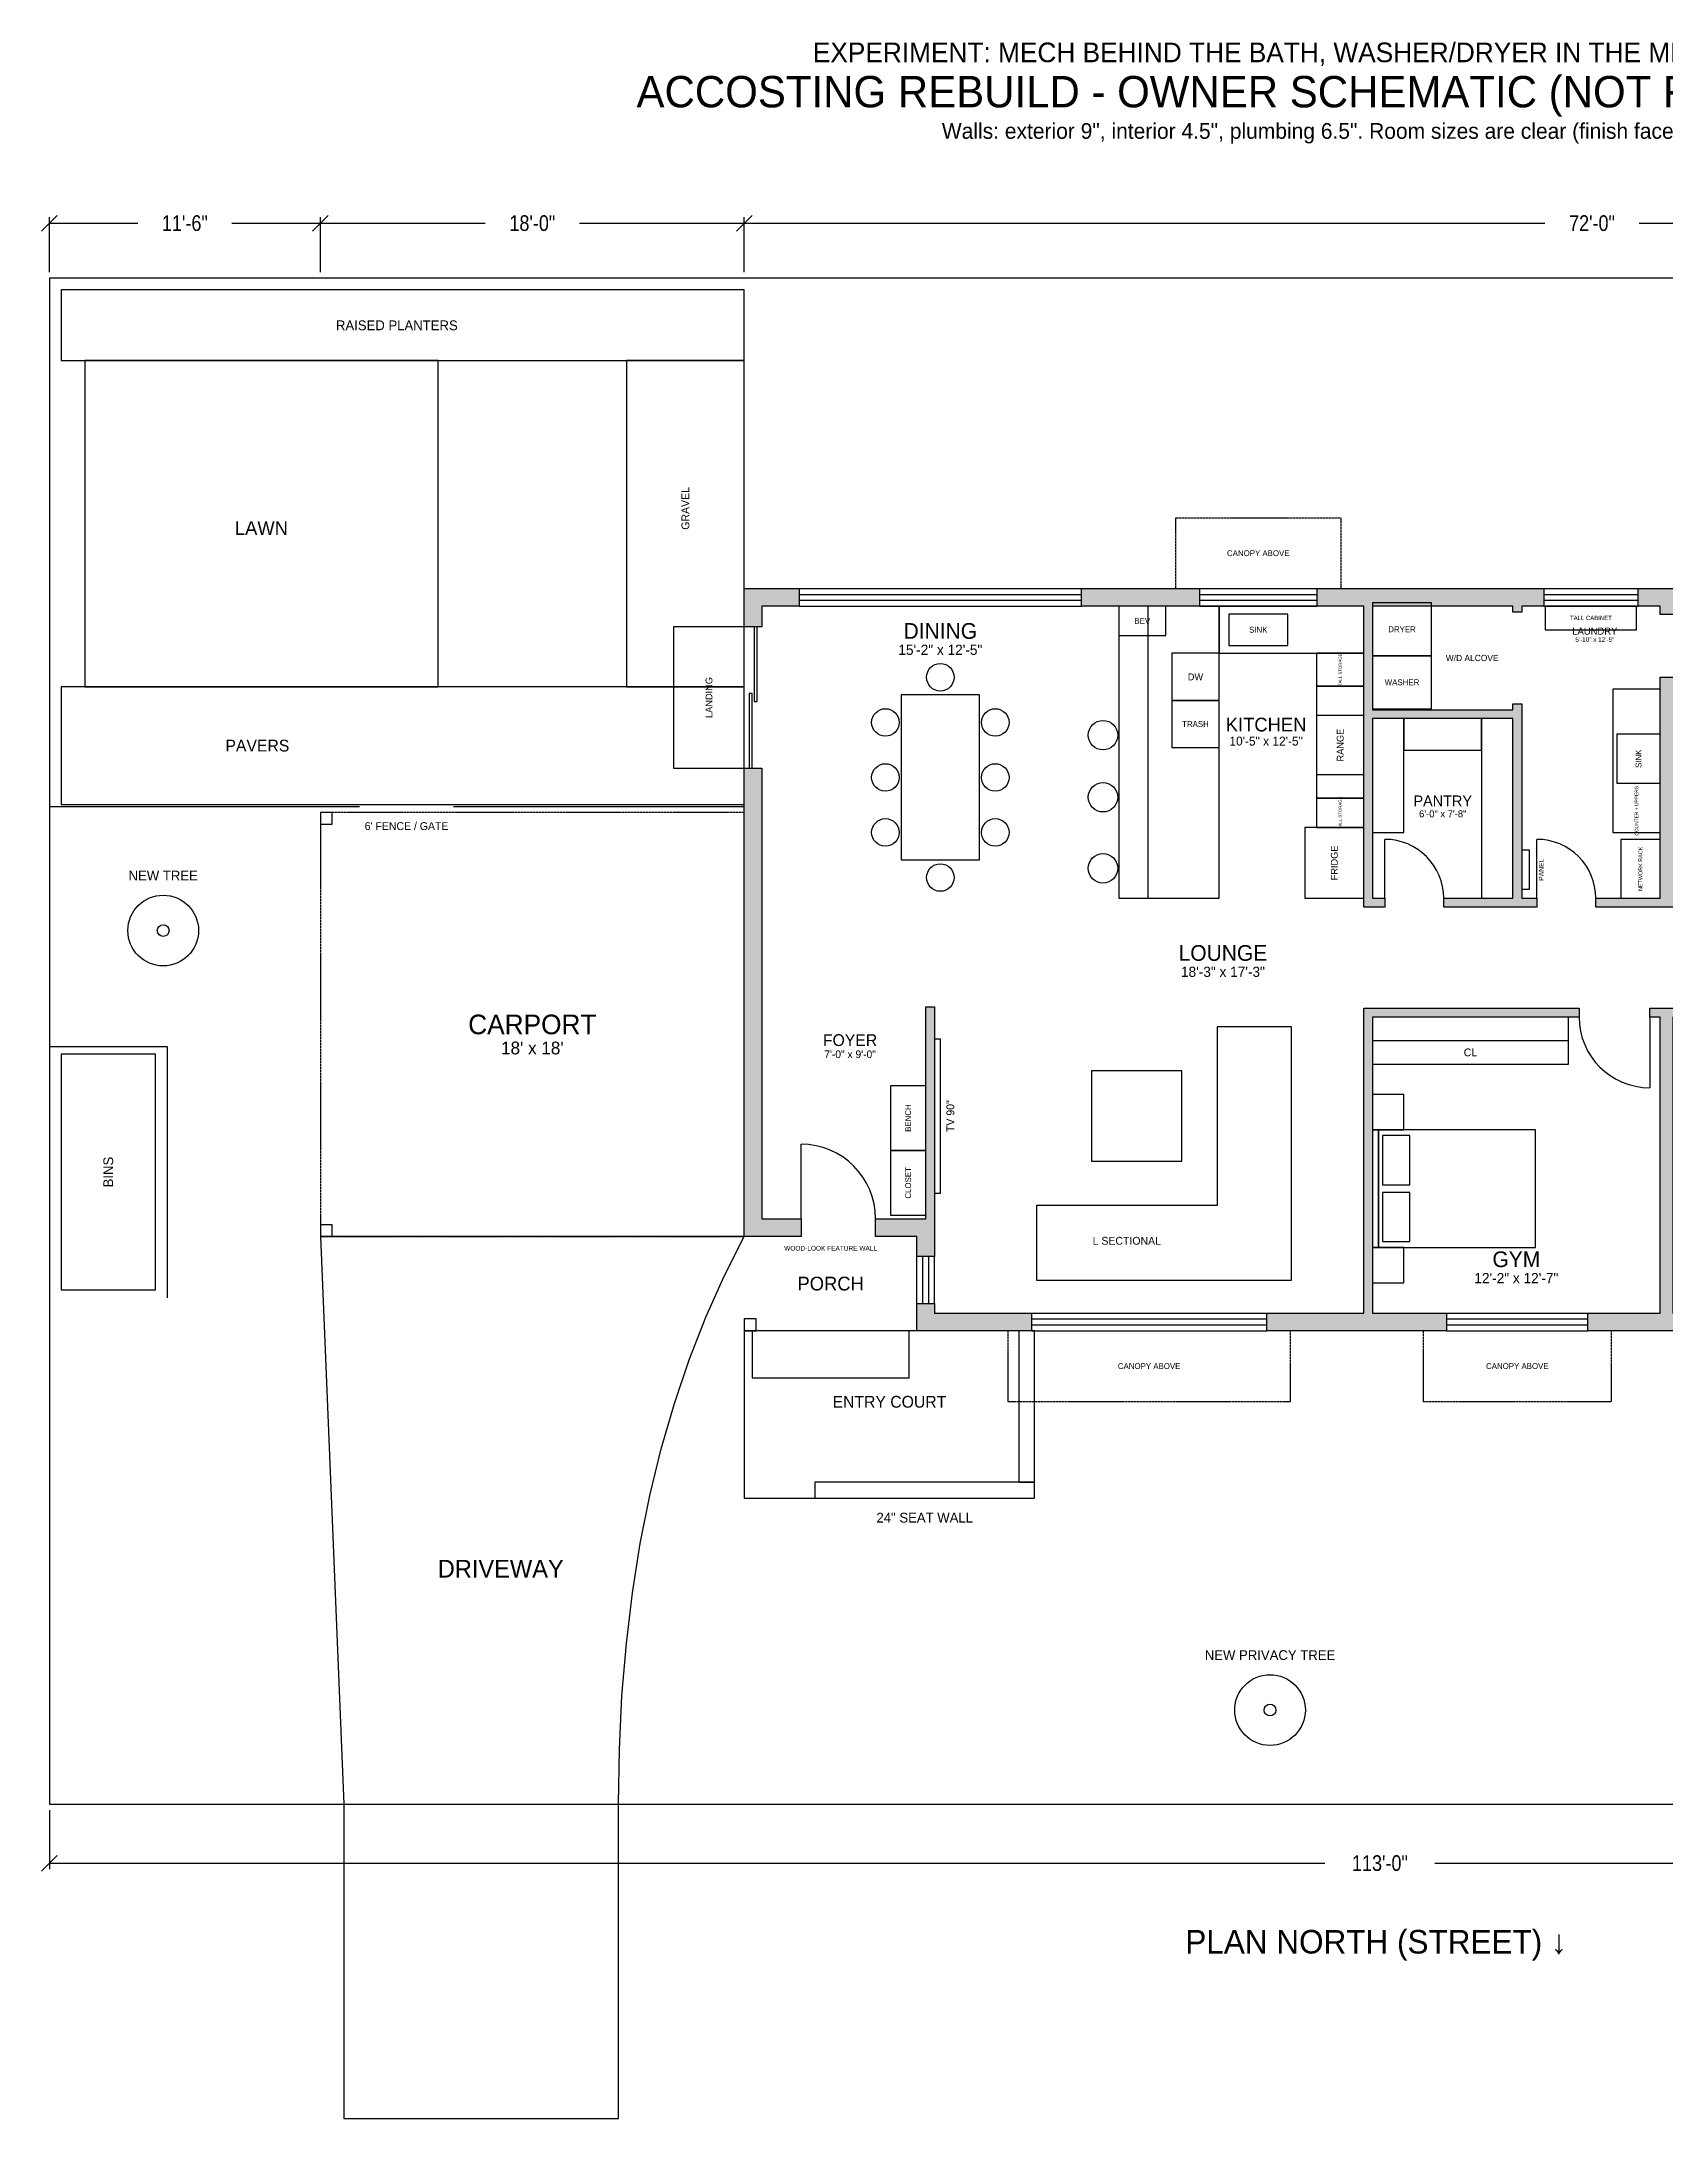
# Model space of a CAD drawing. Header units: inches. Extents: x -2 to 1362, y -160 to 898.
# Drawn here: x -2 to 826, y -160 to 898 of the extents above; entities that cross this region are included whole.
import ezdxf
from ezdxf.enums import TextEntityAlignment as Align

# ---------------------------------------------------------------- set-up
doc = ezdxf.new("R2010")
doc.units = ezdxf.units.IN
doc.linetypes.add('DASHED', pattern=[1.524, 1.27, -0.254])
for name, color, linetype in [('A-ANNO-DIMS', 1, 'Continuous'), ('A-ANNO-TEXT', 7, 'Continuous'), ('A-AREA-IDEN', 7, 'Continuous'), ('A-CANP', 8, 'Continuous'), ('A-DOOR', 3, 'Continuous'), ('A-EQPM', 6, 'Continuous'), ('A-FENC', 8, 'Continuous'), ('A-FURN', 9, 'Continuous'), ('A-GLAZ', 4, 'Continuous'), ('A-WALL', 7, 'Continuous'), ('A-WALL-PATT', 8, 'Continuous'), ('C-PROP', 5, 'Continuous'), ('L-PLNT', 3, 'Continuous'), ('L-SITE', 94, 'Continuous')]:
    doc.layers.add(name, color=color, linetype=linetype)
doc.styles.add('OpenSansCondensed-Light', font='OpenSansCondensed-Light.ttf')
doc.dimstyles.new('OWNER', dxfattribs={"dimtxt": 8, "dimasz": 6, "dimexe": 3, "dimexo": 3, "dimgap": 2, "dimtad": 1, "dimtsz": 4, "dimcen": 2.5, "dimazin": 3, "dimtfac": 1, "dimtmove": 0, "dimatfit": 3})

# ---------------------------------------------------------------- blocks, each defined once
blk = doc.blocks.new('_OBLIQUE')
at = {"color": 0, "linetype": 'BYBLOCK'}
blk.add_line((-0.5, -0.5), (0.5, 0.5), dxfattribs=at)
blk = doc.blocks.new('*D1')
for p, q in [((2, 780.25), (2, 808.25)), ((2, 805.25), (47.05, 805.25)), ((95.05, 805.25), (140.1, 805.25)), ((140.1, 780.25), (140.1, 808.25))]:
    blk.add_line(p, q)
at = {"layer": 'Defpoints'}
for p in [(2, 805.25), (2, 777.25), (140.1, 777.25)]:
    blk.add_point(p, dxfattribs=at)
at = {"layer": 'A-ANNO-DIMS', "xscale": 8, "yscale": 8}
for p in [(2, 805.25), (140.1, 805.25)]:
    blk.add_blockref('_OBLIQUE', p, dxfattribs=at)
at = {"layer": 'A-ANNO-DIMS', "insert": (71.05, 805.25), "char_height": 8, "attachment_point": 5, "style": 'OpenSansCondensed-Light'}
blk.add_mtext('11\'-6"', dxfattribs=at)
blk = doc.blocks.new('*D2')
for p, q in [((140.1, 780.25), (140.1, 808.25)), ((140.1, 805.25), (224.1, 805.25)), ((272.1, 805.25), (356.1, 805.25)), ((356.1, 780.25), (356.1, 808.25))]:
    blk.add_line(p, q)
at = {"layer": 'Defpoints'}
for p in [(140.1, 805.25), (140.1, 777.25), (356.1, 777.25)]:
    blk.add_point(p, dxfattribs=at)
at = {"layer": 'A-ANNO-DIMS', "xscale": 8, "yscale": 8}
for p in [(140.1, 805.25), (356.1, 805.25)]:
    blk.add_blockref('_OBLIQUE', p, dxfattribs=at)
at = {"layer": 'A-ANNO-DIMS', "insert": (248.1, 805.25), "char_height": 8, "attachment_point": 5, "style": 'OpenSansCondensed-Light'}
blk.add_mtext('18\'-0"', dxfattribs=at)
blk = doc.blocks.new('*D3')
for p, q in [((356.1, 780.25), (356.1, 808.25)), ((356.1, 805.25), (764.05, 805.25)), ((812.05, 805.25), (1220, 805.25)), ((1220, 780.25), (1220, 808.25))]:
    blk.add_line(p, q)
at = {"layer": 'Defpoints'}
for p in [(356.1, 805.25), (356.1, 777.25), (1220, 777.25)]:
    blk.add_point(p, dxfattribs=at)
at = {"layer": 'A-ANNO-DIMS', "xscale": 8, "yscale": 8}
for p in [(356.1, 805.25), (1220, 805.25)]:
    blk.add_blockref('_OBLIQUE', p, dxfattribs=at)
at = {"layer": 'A-ANNO-DIMS', "insert": (788.05, 805.25), "char_height": 8, "attachment_point": 5, "style": 'OpenSansCondensed-Light'}
blk.add_mtext('72\'-0"', dxfattribs=at)
blk = doc.blocks.new('*D5')
for p, q in [((2, -3), (2, -33)), ((1358, -3), (1358, -33)), ((2, -30), (652, -30)), ((708, -30), (1358, -30))]:
    blk.add_line(p, q)
at = {"layer": 'Defpoints'}
for p in [(2, 0), (1358, 0), (2, -30)]:
    blk.add_point(p, dxfattribs=at)
at = {"layer": 'A-ANNO-DIMS', "xscale": 8, "yscale": 8}
for p in [(2, -30), (1358, -30)]:
    blk.add_blockref('_OBLIQUE', p, dxfattribs=at)
at = {"layer": 'A-ANNO-DIMS', "insert": (680, -30), "char_height": 8, "attachment_point": 5, "style": 'OpenSansCondensed-Light'}
blk.add_mtext('113\'-0"', dxfattribs=at)

msp = doc.modelspace()

# ---------------------------------------------------------------- hatches: boundary and pattern name
at = {"layer": 'A-WALL-PATT'}
for points in [[(356.1, 610.2), (356.1, 619.2), (365.1, 619.2), (384, 619.2), (384, 610.2), (365.1, 610.2), (365.1, 599.7), (356.1, 599.7), (356.1, 610.2)], [(588, 619.2), (588, 610.2), (528, 610.2), (528, 619.2), (588, 619.2)], [(763.5, 619.2), (763.5, 610.2), (752.25, 610.2), (752.25, 607.2), (747.75, 607.2), (747.75, 610.2), (676.25, 610.2), (676.25, 557.45), (747.75, 557.45), (747.75, 560.45), (752.25, 560.45), (752.25, 461.45), (760, 461.45), (760, 456.95), (712.5, 456.95), (712.5, 461.45), (747.75, 461.45), (747.75, 552.95), (676.25, 552.95), (676.25, 461.45), (682.5, 461.45), (682.5, 456.95), (671.75, 456.95), (671.75, 457), (671.75, 461.45), (671.75, 610.2), (648, 610.2), (648, 619.2), (763.5, 619.2)], [(890, 619.2), (890, 610.2), (887.75, 610.2), (887.75, 538.2), (1059.75, 538.2), (1059.75, 574), (1064.25, 574), (1064.25, 495), (1059.75, 495), (1059.75, 531.7), (887.75, 531.7), (887.75, 461.45), (1059.75, 461.45), (1059.75, 463), (1064.25, 463), (1064.25, 461.45), (1070, 461.45), (1070, 456.95), (860.5, 456.95), (860.5, 461.45), (881.25, 461.45), (881.25, 566), (829.25, 566), (829.25, 461.45), (830.5, 461.45), (830.5, 456.95), (790, 456.95), (790, 461.45), (822.75, 461.45), (822.75, 574), (829.25, 574), (829.25, 570.5), (881.25, 570.5), (881.25, 610.2), (829.25, 610.2), (829.25, 606), (822.75, 606), (822.75, 610.2), (811.5, 610.2), (811.5, 619.2), (890, 619.2)], [(356.1, 289.2), (356.1, 298.2), (356.1, 527.7), (365.1, 527.7), (365.1, 298.2), (385, 298.2), (385, 289.2), (365.1, 289.2), (356.1, 289.2)], [(444.1, 289.2), (423, 289.2), (423, 298.2), (444.1, 298.2), (448.6, 298.2), (448.6, 406.2), (453.1, 406.2), (453.1, 298.2), (453.1, 289.2), (453.1, 279), (444.1, 279), (444.1, 289.2)], [(622.4, 241.2), (622.4, 250.2), (671.75, 250.2), (671.75, 400.95), (671.75, 405.45), (676.25, 405.45), (781.5, 405.45), (781.5, 400.95), (676.25, 400.95), (676.25, 250.2), (714, 250.2), (714, 241.2), (622.4, 241.2)], [(786, 241.2), (786, 250.2), (822.75, 250.2), (822.75, 400.95), (817.5, 400.95), (817.5, 405.45), (822.75, 405.45), (829.25, 405.45), (862, 405.45), (862, 400.95), (829.25, 400.95), (829.25, 250.2), (847.25, 250.2), (847.25, 241.2), (786, 241.2)], [(453.1, 241.2), (444.1, 241.2), (444.1, 250.2), (444.1, 255), (453.1, 255), (453.1, 250.2), (502.4, 250.2), (502.4, 241.2), (453.1, 241.2)]]:
    msp.add_hatch(color=8, dxfattribs=at).paths.add_polyline_path(points)

# ---------------------------------------------------------------- linework, layer by layer
at = {"layer": 'A-CANP', "linetype": 'DASHED'}
for points in [[(576, 619.2), (576, 655.2), (660, 655.2), (660, 619.2)], [(490.4, 241.2), (490.4, 205.2), (634.4, 205.2), (634.4, 241.2)], [(702, 241.2), (702, 205.2), (798, 205.2), (798, 241.2)]]:
    msp.add_lwpolyline(points, dxfattribs=at)
at = {"layer": 'A-DOOR'}
for p, q in [((682.5, 461.45), (682.5, 491.45)), ((760, 461.45), (760, 491.45)), ((817.5, 400.95), (817.5, 364.95)), ((385, 298.2), (385, 336.2))]:
    msp.add_line(p, q, dxfattribs=at)
for centre, radius, start, end in [((682.5, 461.45), 30, 0, 90), ((760, 461.45), 30, 0, 90), ((817.5, 400.95), 36, 180, 270), ((385, 298.2), 38, 0, 90)]:
    msp.add_arc(centre, radius, start, end, dxfattribs=at)
at = {"layer": 'A-EQPM'}
msp.add_line((561.9, 461.45), (561.9, 610.2), dxfattribs=at)
for points in [[(546.9, 461.45), (598, 461.45), (598, 610.2), (546.9, 610.2)], [(546.9, 595.2), (570.9, 595.2), (570.9, 610.2), (546.9, 610.2)], [(598, 586.2), (671.75, 586.2), (671.75, 610.2), (598, 610.2)], [(603, 590.2), (633, 590.2), (633, 606.2), (603, 606.2)], [(676.25, 584.95), (706.25, 584.95), (706.25, 611.95), (676.25, 611.95)], [(574, 562.2), (598, 562.2), (598, 586.2), (574, 586.2)], [(647.75, 569.45), (671.75, 569.45), (671.75, 586.2), (647.75, 586.2)], [(676.25, 557.95), (706.25, 557.95), (706.25, 584.95), (676.25, 584.95)], [(574, 538.2), (598, 538.2), (598, 562.2), (574, 562.2)], [(647.75, 512.45), (671.75, 512.45), (671.75, 569.45), (647.75, 569.45)], [(647.75, 524.45), (671.75, 524.45), (671.75, 554.45), (647.75, 554.45)], [(676.25, 495), (692.25, 495), (692.25, 552.95), (676.25, 552.95)], [(692.25, 536.95), (731.75, 536.95), (731.75, 552.95), (692.25, 552.95)], [(731.75, 461.45), (747.75, 461.45), (747.75, 552.95), (731.75, 552.95)], [(800.75, 520), (822.75, 520), (822.75, 545), (800.75, 545)], [(647.75, 497.45), (671.75, 497.45), (671.75, 512.45), (647.75, 512.45)], [(641.75, 461.45), (671.75, 461.45), (671.75, 497.45), (641.75, 497.45)], [(802.75, 461.45), (822.75, 461.45), (822.75, 491.45), (802.75, 491.45)], [(752.25, 466), (756.25, 466), (756.25, 486), (752.25, 486)]]:
    msp.add_lwpolyline(points, close=True, dxfattribs=at)
at = {"layer": 'A-FENC'}
for p, q in [((2, 508.2), (160, 508.2)), ((208, 508.2), (356.1, 508.2)), ((2, 386), (62, 386)), ((62, 386), (62, 258))]:
    msp.add_line(p, q, dxfattribs=at)
at = {"layer": 'A-FURN'}
msp.add_line((676.25, 388.95), (776, 388.95), dxfattribs=at)
for points in [[(764.25, 598.2), (810.75, 598.2), (810.75, 610.2), (764.25, 610.2)], [(436, 481), (476, 481), (476, 565), (436, 565)], [(798.75, 495), (822.75, 495), (822.75, 568), (798.75, 568)], [(505, 267), (635, 267), (635, 396), (597, 396), (597, 305), (505, 305)], [(676.25, 376.95), (776, 376.95), (776, 400.95), (676.25, 400.95)], [(453.1, 311.25), (456.1, 311.25), (456.1, 389.75), (453.1, 389.75)], [(533, 327.5), (579, 327.5), (579, 373.5), (533, 373.5)], [(430.6, 333), (448.6, 333), (448.6, 366), (430.6, 366)], [(676.25, 343.575), (692.25, 343.575), (692.25, 361.575), (676.25, 361.575)], [(676.25, 283.575), (679.25, 283.575), (679.25, 343.575), (676.25, 343.575)], [(679.25, 283.575), (759.25, 283.575), (759.25, 343.575), (679.25, 343.575)], [(681.25, 315.575), (695.25, 315.575), (695.25, 340.575), (681.25, 340.575)], [(430.6, 300), (448.6, 300), (448.6, 333), (430.6, 333)], [(681.25, 286.575), (695.25, 286.575), (695.25, 311.575), (681.25, 311.575)], [(676.25, 265.575), (692.25, 265.575), (692.25, 283.575), (676.25, 283.575)]]:
    msp.add_lwpolyline(points, close=True, dxfattribs=at)
for centre, radius in [((456, 574), 7), ((428, 551), 7), ((484, 551), 7), ((538.9, 544.5), 7.5), ((428, 523), 7), ((484, 523), 7), ((538.9, 512.9), 7.5), ((428, 495), 7), ((484, 495), 7), ((456, 472), 7), ((538.9, 476.7), 7.5)]:
    msp.add_circle(centre, radius, dxfattribs=at)
at = {"layer": 'A-GLAZ'}
for p, q in [((384, 619.2), (528, 619.2)), ((384, 616.2), (528, 616.2)), ((588, 619.2), (648, 619.2)), ((588, 616.2), (648, 616.2)), ((763.5, 619.2), (811.5, 619.2)), ((763.5, 616.2), (811.5, 616.2)), ((384, 613.2), (528, 613.2)), ((384, 610.2), (528, 610.2)), ((588, 613.2), (648, 613.2)), ((588, 610.2), (648, 610.2)), ((763.5, 613.2), (811.5, 613.2)), ((763.5, 610.2), (811.5, 610.2)), ((444.1, 255), (444.1, 279)), ((447.1, 255), (447.1, 279)), ((450.1, 255), (450.1, 279)), ((453.1, 255), (453.1, 279)), ((502.4, 250.2), (622.4, 250.2)), ((502.4, 247.2), (622.4, 247.2)), ((502.4, 244.2), (622.4, 244.2)), ((714, 250.2), (786, 250.2)), ((714, 247.2), (786, 247.2)), ((714, 244.2), (786, 244.2)), ((502.4, 241.2), (622.4, 241.2)), ((714, 241.2), (786, 241.2))]:
    msp.add_line(p, q, dxfattribs=at)
for points in [[(361.1, 561.7), (362.6, 561.7), (362.6, 599.7), (361.1, 599.7)], [(358.6, 527.7), (360.1, 527.7), (360.1, 565.7), (358.6, 565.7)]]:
    msp.add_lwpolyline(points, close=True, dxfattribs=at)
at = {"layer": 'A-WALL'}
for points in [[(356.1, 610.2), (356.1, 619.2), (365.1, 619.2), (384, 619.2), (384, 610.2), (365.1, 610.2), (365.1, 599.7), (356.1, 599.7), (356.1, 610.2)], [(588, 619.2), (588, 610.2), (528, 610.2), (528, 619.2), (588, 619.2)], [(763.5, 619.2), (763.5, 610.2), (752.25, 610.2), (752.25, 607.2), (747.75, 607.2), (747.75, 610.2), (676.25, 610.2), (676.25, 557.45), (747.75, 557.45), (747.75, 560.45), (752.25, 560.45), (752.25, 461.45), (760, 461.45), (760, 456.95), (712.5, 456.95), (712.5, 461.45), (747.75, 461.45), (747.75, 552.95), (676.25, 552.95), (676.25, 461.45), (682.5, 461.45), (682.5, 456.95), (671.75, 456.95), (671.75, 457), (671.75, 461.45), (671.75, 610.2), (648, 610.2), (648, 619.2), (763.5, 619.2)], [(356.1, 289.2), (356.1, 298.2), (356.1, 527.7), (365.1, 527.7), (365.1, 298.2), (385, 298.2), (385, 289.2), (365.1, 289.2), (356.1, 289.2)], [(140.1, 499.2), (146.1, 499.2), (146.1, 505.2), (140.1, 505.2)], [(444.1, 289.2), (423, 289.2), (423, 298.2), (444.1, 298.2), (448.6, 298.2), (448.6, 406.2), (453.1, 406.2), (453.1, 298.2), (453.1, 289.2), (453.1, 279), (444.1, 279), (444.1, 289.2)], [(622.4, 241.2), (622.4, 250.2), (671.75, 250.2), (671.75, 400.95), (671.75, 405.45), (676.25, 405.45), (781.5, 405.45), (781.5, 400.95), (676.25, 400.95), (676.25, 250.2), (714, 250.2), (714, 241.2), (622.4, 241.2)], [(786, 241.2), (786, 250.2), (822.75, 250.2), (822.75, 400.95), (817.5, 400.95), (817.5, 405.45), (822.75, 405.45), (829.25, 405.45), (862, 405.45), (862, 400.95), (829.25, 400.95), (829.25, 250.2), (847.25, 250.2), (847.25, 241.2), (786, 241.2)], [(140.1, 289.2), (146.1, 289.2), (146.1, 295.2), (140.1, 295.2)], [(453.1, 241.2), (444.1, 241.2), (444.1, 250.2), (444.1, 255), (453.1, 255), (453.1, 250.2), (502.4, 250.2), (502.4, 241.2), (453.1, 241.2)], [(356.1, 241.2), (362.1, 241.2), (362.1, 247.2), (356.1, 247.2)], [(496, 164), (504, 164), (504, 241.2), (496, 241.2)], [(392.1, 156), (504, 156), (504, 164), (392.1, 164)]]:
    msp.add_lwpolyline(points, close=True, dxfattribs=at)
for points in [[(829.25, 606), (822.75, 606), (822.75, 610.2), (811.5, 610.2), (811.5, 619.2), (890, 619.2)], [(830.5, 456.95), (790, 456.95), (790, 461.45), (822.75, 461.45), (822.75, 574), (829.25, 574)]]:
    msp.add_lwpolyline(points, dxfattribs=at)
at = {"layer": 'C-PROP'}
msp.add_lwpolyline([(2, 0), (1358, 0), (1358, 777.25), (2, 777.25)], close=True, dxfattribs=at)
at = {"layer": 'L-PLNT'}
for points in [[(8, 735.25), (356.1, 735.25), (356.1, 771.25), (8, 771.25)], [(20, 569.2), (200.1, 569.2), (200.1, 735.25), (20, 735.25)]]:
    msp.add_lwpolyline(points, close=True, dxfattribs=at)
for centre, radius in [((60, 445), 18), ((60, 445), 3), ((624, 48), 18), ((624, 48), 3)]:
    msp.add_circle(centre, radius, dxfattribs=at)
at = {"layer": 'L-SITE'}
for points in [[(296.1, 569.2), (356.1, 569.2), (356.1, 735.25), (296.1, 735.25)], [(320.1, 527.7), (356.1, 527.7), (356.1, 599.7), (320.1, 599.7)], [(8, 509.2), (356.1, 509.2), (356.1, 569.2), (8, 569.2)], [(8, 262), (56, 262), (56, 382), (8, 382)], [(152, -160), (292, -160), (292, 0), (292.445, 27.981), (293.781, 55.256), (296.006, 81.825), (299.122, 107.689), (303.128, 132.847), (308.025, 157.3), (313.812, 181.047), (320.489, 204.089), (328.056, 226.425), (336.514, 248.056), (345.862, 268.981), (356.1, 289.2), (140.1, 289.2), (152, 0)], [(356.1, 156), (504, 156), (504, 241.2), (356.1, 241.2)], [(360.1, 217.2), (440.1, 217.2), (440.1, 241.2), (360.1, 241.2)]]:
    msp.add_lwpolyline(points, close=True, dxfattribs=at)
at = {"layer": 'L-SITE', "linetype": 'DASHED'}
msp.add_lwpolyline([(140.1, 289.2), (356.1, 289.2), (356.1, 505.2), (140.1, 505.2)], close=True, dxfattribs=at)

# ---------------------------------------------------------------- texts
at = {"layer": 'A-ANNO-TEXT'}
for s, height, p in [("EXPERIMENT: MECH BEHIND THE BATH, WASHER/DRYER IN THE MECH CLOSET'S SPOT", 10, (678, 892.25)), ('ACCOSTING REBUILD - OWNER SCHEMATIC (NOT FOR CONSTRUCTION)', 16, (678, 872.25)), ('Walls: exterior 9", interior 4.5", plumbing 6.5". Room sizes are clear (finish face to finish face).', 8, (678, 852.25)), ('RAISED PLANTERS', 5, (179.05, 753.25)), ('LAWN', 7, (110.05, 650)), ('BEV', 3, (558.9, 602.7)), ('TALL CABINET', 2.2, (787.5, 604.2)), ('SINK', 3, (618, 598.2)), ('DRYER', 3, (691.25, 598.45)), ('DW', 3.5, (586, 574.2)), ('WASHER', 3, (691.25, 571.45)), ('TRASH', 3, (586, 550.2)), ('PAVERS', 6, (108, 539.2)), ("6' FENCE / GATE", 4, (184, 498.2)), ('NEW TREE', 5, (60, 473)), ('CL', 4, (726.125, 382.95)), ('L SECTIONAL', 4, (551, 287)), ('WOOD-LOOK FEATURE WALL', 2.4, (400.1, 283.2)), ('24" SEAT WALL', 5, (448.05, 146)), ('NEW PRIVACY TREE', 5, (624, 76)), ('PLAN NORTH (STREET) ↓', 12, (678, -70))]:
    msp.add_text(s, height=height, dxfattribs=at).set_placement(p, align=Align.MIDDLE_CENTER)
for s, height, p in [('GRAVEL', 4, (326.1, 660)), ('TALL STORAGE', 1.6, (659.75, 577.825)), ('LANDING', 3.5, (338.1, 563.7)), ('RANGE', 3.5, (659.75, 539.45)), ('SINK', 3, (811.75, 532.5)), ('TALL STORAGE', 1.6, (659.75, 504.95)), ('COUNTER + UPPERS', 1.8, (810.75, 506)), ('FRIDGE', 3.5, (656.75, 479.45)), ('NETWORK RACK', 2, (812.75, 476.45)), ('PANEL', 2.5, (762.25, 476)), ('BENCH', 3, (439.6, 349.5)), ('TV 90"', 4, (461.1, 350.5)), ('BINS', 5, (32, 322)), ('CLOSET', 3, (439.6, 316.5))]:
    msp.add_text(s, height=height, rotation=90, dxfattribs=at).set_placement(p, align=Align.MIDDLE_CENTER)
at = {"layer": 'A-AREA-IDEN'}
for s, height, p in [('DINING', 8, (456, 597.6)), ('LAUNDRY', 3.6, (789.5, 597.52)), ('5\'-10" x 12\'-5"', 2.34, (789.5, 593.2)), ('15\'-2" x 12\'-5"', 5.2, (456, 588)), ('W/D ALCOVE', 3.2, (727, 583.825)), ('KITCHEN', 7, (622, 549.9)), ('10\'-5" x 12\'-5"', 4.55, (622, 541.5)), ('PANTRY', 5.5, (712, 511.05)), ('6\'-0" x 7\'-8"', 3.575, (712, 504.45)), ('LOUNGE', 8, (600, 433.6)), ('18\'-3" x 17\'-3"', 5.2, (600, 424)), ('CARPORT', 10, (248.1, 397.2)), ('FOYER', 6, (410, 389.2)), ("18' x 18'", 6.5, (248.1, 385.2)), ('7\'-0" x 9\'-0"', 3.9, (410, 382)), ('GYM', 8, (749.5, 277.6)), ('PORCH', 7, (400.1, 265.2)), ('12\'-2" x 12\'-7"', 5.2, (749.5, 268)), ('ENTRY COURT', 6, (430.05, 205)), ('DRIVEWAY', 9, (232, 120))]:
    msp.add_text(s, height=height, dxfattribs=at).set_placement(p, align=Align.MIDDLE_CENTER)
at = {"layer": 'A-CANP'}
for p in [(618, 637.2), (562.4, 223.2), (750, 223.2)]:
    msp.add_text('CANOPY ABOVE', height=3, dxfattribs=at).set_placement(p, align=Align.MIDDLE_CENTER)

# ---------------------------------------------------------------- dimensions: what is measured, and where the dimension line sits
at = {"layer": 'A-ANNO-DIMS'}
for base, p1, p2, text, picture, middle in [((2, 805.25), (2, 777.25), (140.1, 777.25), '11\'-6"', '*D1', (71.05, 805.25)), ((140.1, 805.25), (140.1, 777.25), (356.1, 777.25), '18\'-0"', '*D2', (248.1, 805.25)), ((356.1, 805.25), (356.1, 777.25), (1220, 777.25), '72\'-0"', '*D3', (788.05, 805.25)), ((2, -30), (2, 0), (1358, 0), '113\'-0"', '*D5', (680, -30))]:
    dim = msp.add_linear_dim(base=base, p1=p1, p2=p2, text=text, dimstyle='OWNER', dxfattribs=at)
    dim.commit()
    dim.dimension.update_dxf_attribs({"geometry": picture, "text_midpoint": middle})

doc.saveas('drawing.dxf')
